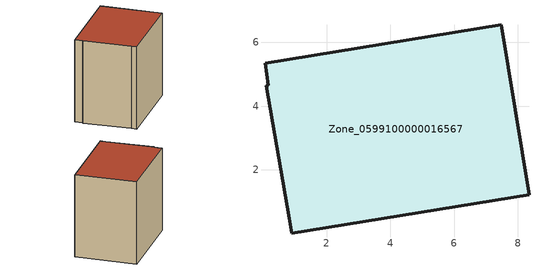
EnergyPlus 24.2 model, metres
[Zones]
Zone_0599100000016567
 floor ground (C_G): 0.11,4.64 0.18,4.66 0.07,5.34 7.48,6.56 8.35,1.23 0.91,0.01 0.84,0.49 z0
 wall outside (C_F): 7.48,6.56 0.07,5.34 0.18,4.66 0.11,4.64 0.84,0.49 0.91,0.01 8.35,1.23 7.48,6.56 z0:7.45
 roof outside (C_R): 0.18,4.66 0.11,4.64 0.84,0.49 0.91,0.01 8.35,1.23 7.48,6.56 0.07,5.34 z7.45
[BUILDING]
Pand.0599100000016567: North Axis=0; Terrain=City; Loads Convergence Tolerance Value=0.04; Temperature Convergence Tolerance Value=0.4; Solar Distribution=FullExterior; Maximum Number of Warmup Days=25; Minimum Number of Warmup Days=1
[Site:Location]
Rotterdam.The.Hague.AP_ZH_NLD Design_Conditions: Latitude=51.96; Longitude=4.45; Time Zone=1; Elevation=-4.5
[SITE:GROUNDTEMPERATURE:BUILDINGSURFACE]
18, 18, 18, 18, 18, 18, 18, 18, 18, 18, 18, 18
[MATERIAL] Thermal Absorptance=0.9; Solar Absorptance=0.7; Visible Absorptance=0.7
Name | Roughness | Thickness | Conductivity | Density | Specific Heat
G.TI.1946 | MediumSmooth | 0.15 | 1 | 540 | 1210
F.TI.1946 | Rough | 0.3 | 0.857143 | 1920 | 840
R.TI.1946 | MediumRough | 0.2 | 0.1 | 1500 | 1000
[CONSTRUCTION]
C_G: G.TI.1946
C_F: F.TI.1946
C_R: R.TI.1946
[ZONE]
Zone_0599100000016567: Type=1; Multiplier=1; Ceiling Height=Autocalculate; Volume=Autocalculate; Floor Area=autocalculate; Part of Total Floor Area=Yes
[ZONEINFILTRATION:DESIGNFLOWRATE]
Infil_Zone_0599100000016567: Zone or ZoneList or Space or SpaceList=Zone_0599100000016567; Schedule=AlwaysOn; Design Flow Rate Calculation Method=Flow/Area; Flow Rate per Floor Area=0.003; Constant Term Coefficient=1; Temperature Term Coefficient=0; Velocity Term Coefficient=0; Velocity Squared Term Coefficient=0
[HVACTEMPLATE:ZONE:IDEALLOADSAIRSYSTEM]
Zone_0599100000016567: Maximum Heating Supply Air Temperature=50; Minimum Cooling Supply Air Temperature=13; Maximum Heating Supply Air Humidity Ratio=0.0156; Minimum Cooling Supply Air Humidity Ratio=0.0077; Heating Limit=NoLimit; Cooling Limit=NoLimit; Dehumidification Control Type=ConstantSensibleHeatRatio; Cooling Sensible Heat Ratio=0.7; Dehumidification Setpoint=60; Humidification Control Type=None; Humidification Setpoint=30; Outdoor Air Method=None; Outdoor Air Flow Rate per Person=0.00944; Outdoor Air Flow Rate per Zone Floor Area=0; Outdoor Air Flow Rate per Zone=0; Demand Controlled Ventilation Type=None; Outdoor Air Economizer Type=NoEconomizer; Heat Recovery Type=None; Sensible Heat Recovery Effectiveness=0.7; Latent Heat Recovery Effectiveness=0.65
[ZONECONTROL:THERMOSTAT]
ThermostatControl_Zone_0599100000016567: Zone or ZoneList=Zone_0599100000016567; Control Type Schedule=DualSetpointControlType; Control 1=Thermostat_Zone_0599100000016567; Temperature Difference Between Cutout And Setpoint=0
[THERMOSTATSETPOINT:DUALSETPOINT]
Thermostat_Zone_0599100000016567: Heating Setpoint Temperature Schedule=HeatingSetpoint_Zone_0599100000016567; Cooling Setpoint Temperature Schedule=CoolingSetpoint_Zone_0599100000016567
[SCHEDULE:COMPACT]
HeatingSetpoint_Zone_0599100000016567: Through: 12/31, For: AllDays, Until: 24:00, 21
CoolingSetpoint_Zone_0599100000016567: Through: 12/31, For: AllDays, Until: 24:00, 24
DualSetpointControlType: Through: 12/31, For: AllDays, Until: 24:00, 4
AlwaysOn: Through: 12/31, For: AllDays, Until: 24:00, 1
